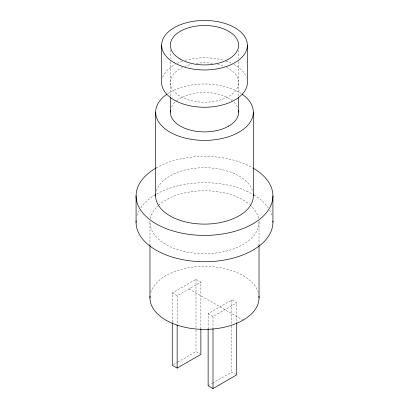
<?xml version="1.0" encoding="UTF-8"?>
<svg xmlns="http://www.w3.org/2000/svg" width="409" height="409" viewBox="0 0 409 409"><rect width="100%" height="100%" fill="white"/><g stroke="black" fill="none" stroke-linecap="round" stroke-linejoin="round"><path stroke-width="0.31" stroke-dasharray="2.04 1.53" d="M172.271 322.159L172.271 292.982L195.998 279.286L200.875 282.098L200.875 329.035M172.271 292.982L177.148 295.799L200.875 282.098M208.125 328.989L208.125 313.688L231.852 299.986L236.729 302.803L236.729 321.929M208.125 313.688L213.002 316.5L236.729 302.803M173.37 364.649L177.235 362.42M177.787 362.103L195.998 351.587L199.791 353.78M208.125 385.733L211.99 383.504M212.542 383.187L231.852 372.037L235.645 374.225M189.009 288.948L243.058 320.155M259.03 222.24L259.03 245.124M238.646 50.261L238.646 58.482M238.646 61.641L238.646 96.396M231.852 299.986L231.852 325.487M231.852 326.126L231.852 372.037M213.002 316.5L213.002 327.977M195.998 279.286L195.998 329.388M195.998 330.022L195.998 351.587M177.148 295.799L177.148 324.342M170.354 50.261L170.354 58.482M170.354 61.641L170.354 96.396M149.97 222.24L149.97 245.124M150.742 292.614A54.53 31.483 0 0 1 204.5 266.407A54.53 31.483 0 0 1 258.258 292.614M258.994 221.07A54.53 31.483 0 0 1 204.5 253.723A54.53 31.483 0 0 1 150.006 221.07M150.313 218.718A54.53 31.483 0 0 1 158.13 205.671M158.574 205.262A54.53 31.483 0 0 1 249.495 204.454M249.965 204.858A54.53 31.483 0 0 1 258.687 218.718M137.061 215.574A68.421 39.504 0 0 1 139.479 209.94M140.757 207.884A68.421 39.504 0 0 1 156.12 194.306M156.621 194.019A68.421 39.504 0 0 1 252.379 194.019M254.009 194.975A68.421 39.504 0 0 1 268.243 207.884M269.521 209.94A68.421 39.504 0 0 1 271.939 215.574M156.12 167.971A68.421 39.504 0 0 1 252.379 167.685M156.402 191.003A48.845 28.201 0 0 1 204.5 167.705A48.845 28.201 0 0 1 252.598 191.003M167.787 93.584A48.845 28.201 0 0 1 241.213 93.584M171.519 107.081A34.146 19.714 0 0 1 176.218 101.135M176.683 100.752A34.146 19.714 0 0 1 233.232 101.529M234.071 102.327A34.146 19.714 0 0 1 237.481 107.081M226.632 67.485A34.146 19.714 0 0 1 229.285 96.064A34.146 19.714 0 0 1 179.715 96.064A34.146 19.714 0 0 1 182.368 67.485M184.546 66.503A34.146 19.714 0 0 1 191.432 64.285M196.274 63.364A34.146 19.714 0 0 1 212.726 63.364M217.568 64.285A34.146 19.714 0 0 1 224.454 66.503M162.603 77.229A42.879 24.755 0 0 1 175.18 64.438M177.291 63.364A42.879 24.755 0 0 1 182.46 61.263M185.374 60.343A42.879 24.755 0 0 1 223.626 60.343M225.942 61.059A42.879 24.755 0 0 1 231.709 63.364M233.82 64.438A42.879 24.755 0 0 1 246.397 77.229"/><path stroke-width="0.61" d="M172.271 322.793L172.271 365.288L177.148 368.105L200.875 354.404L200.875 329.035M208.125 328.989L208.125 385.733L213.002 388.55L236.729 374.849L236.729 322.568M228.36 125.957L228.646 126.125M272.921 195.906L272.921 222.24M259.03 245.124L259.03 297.89M253.345 112.184L253.345 195.906M247.379 45.205L247.379 82.5A42.879 24.755 0 0 1 204.5 107.255A42.879 24.755 0 0 1 161.621 82.5L161.621 45.205M238.646 97.025L238.646 112.184M213.002 328.616L213.002 388.55M177.148 324.976L177.148 368.105M170.354 97.025L170.354 112.184M155.655 112.184L155.655 195.906M149.97 245.124L149.97 297.89M136.079 195.906L136.079 222.24M258.948 296.136A54.53 31.483 0 0 1 204.5 329.378A54.53 31.483 0 0 1 150.052 296.136M272.89 221.034A68.421 39.504 0 0 1 204.5 261.74A68.421 39.504 0 0 1 136.11 221.034M252.88 167.971A68.421 39.504 0 0 1 252.88 223.835A68.421 39.504 0 0 1 156.12 223.835A68.421 39.504 0 0 1 156.12 167.971M253.243 194.071A48.845 28.201 0 0 1 204.5 224.106A48.845 28.201 0 0 1 155.757 194.071M242.251 94.29A48.845 28.201 0 0 1 237.89 132.767A48.845 28.201 0 0 1 171.11 132.767A48.845 28.201 0 0 1 166.749 94.29M238.519 110.471A34.146 19.714 0 0 1 204.5 131.897A34.146 19.714 0 0 1 170.481 110.471M174.178 62.71A42.879 24.755 0 0 0 245.916 51.616A42.879 24.755 0 0 0 193.401 21.294A42.879 24.755 0 0 0 174.178 62.71M180.354 59.147A34.146 19.714 0 0 0 237.481 50.307A34.146 19.714 0 0 0 195.66 26.166A34.146 19.714 0 0 0 180.354 59.147"/></g></svg>
